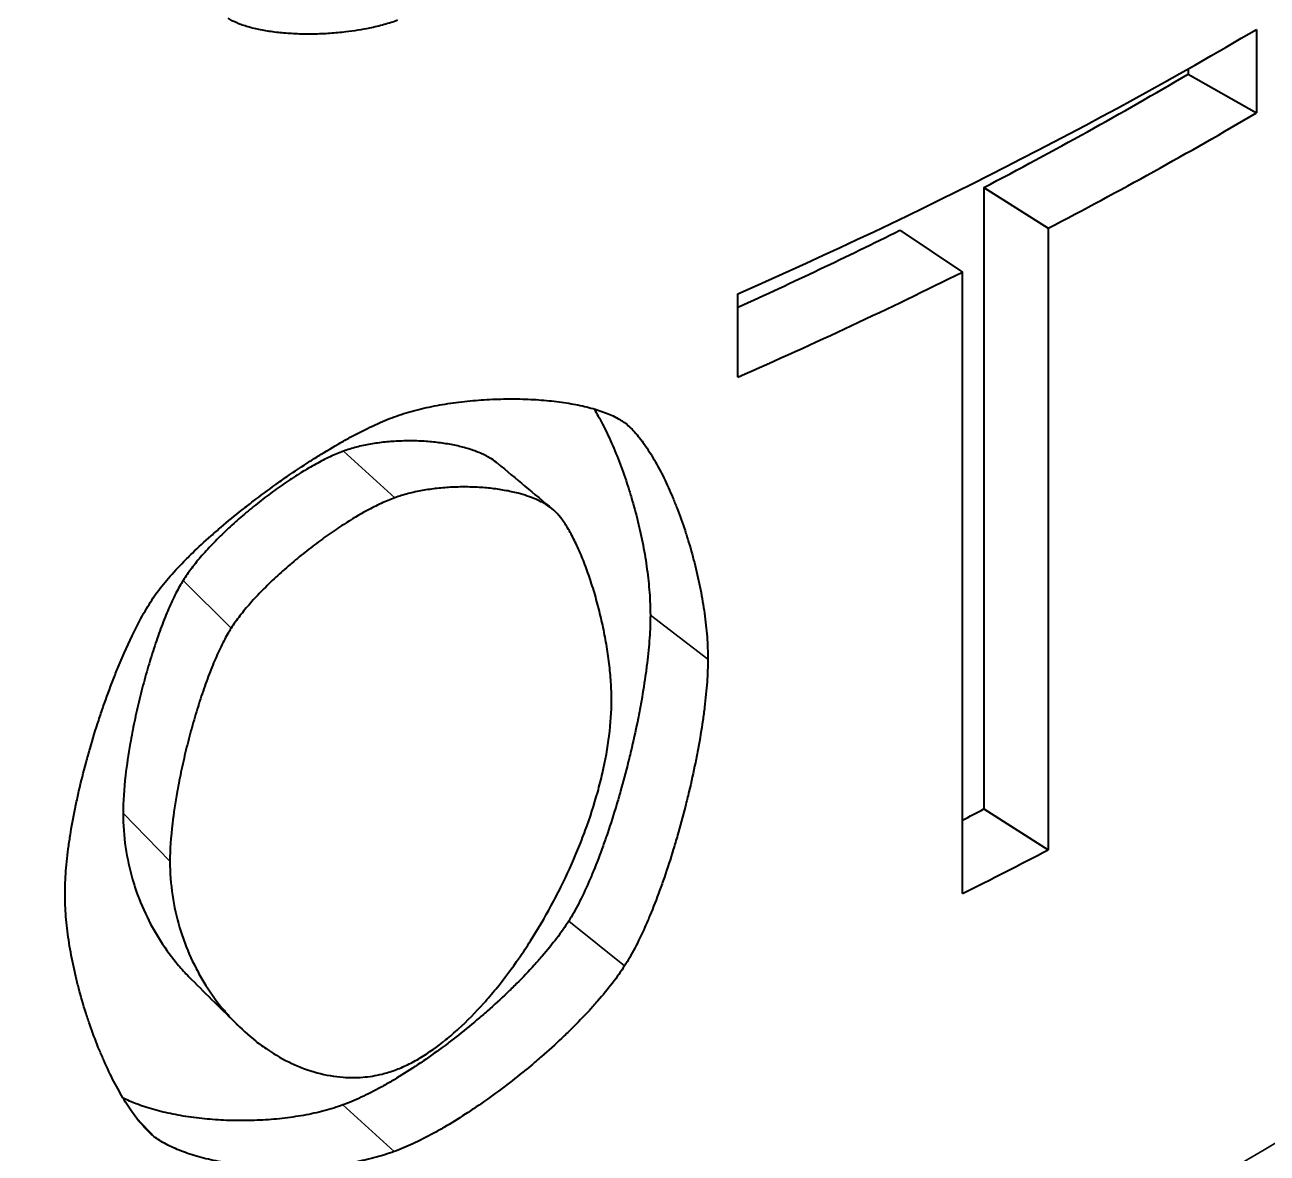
# Model space of a CAD drawing. Header units: millimetres. Extents: x 0 to 51860, y 0 to 5940.
# Drawn here: x 7707.62 to 7716.27, y 3973.86 to 3981.71 of the extents above; entities that cross this region are included whole.
import ezdxf

# ---------------------------------------------------------------- set-up
doc = ezdxf.new("R2010")
doc.units = ezdxf.units.MM
doc.header["$LTSCALE"] = 10
doc.layers.add('가시적인 것(ISO)', color=3, linetype='Continuous', lineweight=40)
doc.layers.add('가시적인 좁은 것(ISO)', color=3, linetype='Continuous', lineweight=35)

msp = doc.modelspace()

# ---------------------------------------------------------------- linework, layer by layer
at = {"layer": '가시적인 것(ISO)'}
for p, q in [((7716.1956, 3981.6805), (7716.1956, 3981.1001)), ((7715.7191, 3981.4056), (7715.7191, 3981.3686)), ((7715.7191, 3981.3686), (7716.1956, 3981.1001)), ((7714.2978, 3980.5809), (7714.2978, 3976.256)), ((7714.2978, 3980.5809), (7714.7455, 3980.2964)), ((7713.7125, 3980.2826), (7714.1483, 3979.9921)), ((7714.7455, 3980.2964), (7714.7455, 3975.9715)), ((7714.1483, 3975.6672), (7714.1483, 3979.9921)), ((7712.5864, 3979.2611), (7712.5864, 3979.8415)), ((7714.2978, 3976.256), (7714.7455, 3975.9715))]:
    msp.add_line(p, q, dxfattribs=at)
for centre, major_axis, start_param, end_param in [((7692.2406, 3995.1771), (33.5133, 0), 5.364791, 5.508714), ((7692.2406, 3994.5967), (-32.8467, 0), 2.307057, 2.367121), ((7692.2406, 3994.5967), (-33.5133, 0), 2.307057, 2.367121), ((7692.2406, 3994.5967), (-32.8467, 0), 2.238798, 2.283263), ((7692.2406, 3994.5967), (-33.5133, 0), 2.223198, 2.283263), ((7692.2406, 3990.2718), (-32.8467, 0), 2.300931, 2.307057), ((7692.2406, 3990.2718), (-33.5133, 0), 2.283263, 2.307057)]:
    msp.add_ellipse(centre, major_axis=major_axis, ratio=0.575862, start_param=start_param, end_param=end_param, dxfattribs=at)
for points, knots in [([(7695.9183, 3967.6024), (7699.1038, 3967.8084), (7702.2389, 3968.2838), (7708.1574, 3969.7394), (7710.9403, 3970.7193), (7715.9321, 3973.1181), (7718.141, 3974.5366), (7721.8009, 3977.7284), (7723.2529, 3979.5036), (7725.2322, 3983.2983), (7725.7539, 3985.3208), (7725.7539, 3987.3484)], [0.897243, 0.897243, 0.897243, 0.897243, 1.189033, 1.189033, 1.480823, 1.480823, 1.772614, 1.772614, 2.064404, 2.064404, 2.356194, 2.356194, 2.356194, 2.356194]), ([(7710.2179, 3981.7439), (7710.188, 3981.7329), (7710.1565, 3981.7229), (7710.1236, 3981.7138), (7710.0908, 3981.7047), (7710.0566, 3981.6965), (7710.0215, 3981.6892), (7709.9688, 3981.6783), (7709.9139, 3981.6696), (7709.8581, 3981.6629), (7709.8395, 3981.6607), (7709.8207, 3981.6587), (7709.8019, 3981.657), (7709.7644, 3981.6535), (7709.7265, 3981.651), (7709.6888, 3981.6494), (7709.6699, 3981.6487), (7709.6511, 3981.6481), (7709.6323, 3981.6478), (7709.5948, 3981.6472), (7709.5575, 3981.6476), (7709.5209, 3981.6489), (7709.5026, 3981.6496), (7709.4845, 3981.6505), (7709.4666, 3981.6517), (7709.4307, 3981.654), (7709.3957, 3981.6572), (7709.3618, 3981.6615), (7709.3449, 3981.6636), (7709.3283, 3981.6659), (7709.3121, 3981.6685), (7709.2795, 3981.6737), (7709.2484, 3981.6799), (7709.219, 3981.687), (7709.2043, 3981.6905), (7709.1901, 3981.6943), (7709.1763, 3981.6983), (7709.1488, 3981.7064), (7709.1232, 3981.7154), (7709.1, 3981.7253), (7709.0767, 3981.7352), (7709.0558, 3981.7461), (7709.0375, 3981.7579)], [0, 0, 0, 0, 0.083333, 0.083333, 0.083333, 0.166667, 0.166667, 0.166667, 0.291667, 0.291667, 0.291667, 0.333333, 0.333333, 0.333333, 0.416667, 0.416667, 0.416667, 0.458333, 0.458333, 0.458333, 0.541667, 0.541667, 0.541667, 0.583333, 0.583333, 0.583333, 0.666667, 0.666667, 0.666667, 0.708333, 0.708333, 0.708333, 0.791667, 0.791667, 0.791667, 0.833333, 0.833333, 0.833333, 0.916667, 0.916667, 0.916667, 1, 1, 1, 1]), ([(7710.1941, 3978.9843), (7710.2372, 3979.0001), (7710.2824, 3979.0142), (7710.3292, 3979.0269), (7710.376, 3979.0395), (7710.4244, 3979.0506), (7710.4739, 3979.0603), (7710.4986, 3979.0651), (7710.5237, 3979.0696), (7710.5489, 3979.0737), (7710.5993, 3979.0819), (7710.6506, 3979.0886), (7710.7022, 3979.094), (7710.728, 3979.0966), (7710.7539, 3979.099), (7710.7798, 3979.1009), (7710.8317, 3979.1049), (7710.8836, 3979.1075), (7710.9351, 3979.1087), (7710.9609, 3979.1093), (7710.9866, 3979.1096), (7711.0121, 3979.1095), (7711.0631, 3979.1094), (7711.1134, 3979.108), (7711.1627, 3979.1052), (7711.1873, 3979.1039), (7711.2117, 3979.1022), (7711.2357, 3979.1002), (7711.2837, 3979.0961), (7711.3304, 3979.0908), (7711.3753, 3979.0841), (7711.3977, 3979.0808), (7711.4197, 3979.0772), (7711.4412, 3979.0733), (7711.4841, 3979.0654), (7711.525, 3979.0562), (7711.5634, 3979.0458), (7711.5826, 3979.0406), (7711.6012, 3979.0351), (7711.6191, 3979.0292), (7711.6548, 3979.0176), (7711.6879, 3979.0047), (7711.7177, 3978.9905), (7711.7476, 3978.9763), (7711.7743, 3978.9609), (7711.7973, 3978.9443)], [0, 0, 0, 0, 0.083333, 0.083333, 0.083333, 0.166667, 0.166667, 0.166667, 0.208333, 0.208333, 0.208333, 0.291667, 0.291667, 0.291667, 0.333333, 0.333333, 0.333333, 0.416667, 0.416667, 0.416667, 0.458333, 0.458333, 0.458333, 0.541667, 0.541667, 0.541667, 0.583333, 0.583333, 0.583333, 0.666667, 0.666667, 0.666667, 0.708333, 0.708333, 0.708333, 0.791667, 0.791667, 0.791667, 0.833333, 0.833333, 0.833333, 0.916667, 0.916667, 0.916667, 1, 1, 1, 1]), ([(7711.5845, 3979.0399), (7711.6047, 3979.0067), (7711.6246, 3978.971), (7711.6442, 3978.9332), (7711.655, 3978.9123), (7711.6657, 3978.8908), (7711.6762, 3978.8687), (7711.6973, 3978.8245), (7711.7177, 3978.778), (7711.7375, 3978.7297), (7711.7473, 3978.7055), (7711.757, 3978.6808), (7711.7665, 3978.6558), (7711.7854, 3978.6057), (7711.8035, 3978.5539), (7711.8205, 3978.5011), (7711.829, 3978.4746), (7711.8373, 3978.4479), (7711.8453, 3978.421), (7711.8612, 3978.3671), (7711.876, 3978.3123), (7711.8896, 3978.2571), (7711.8963, 3978.2295), (7711.9027, 3978.2018), (7711.9088, 3978.174), (7711.9209, 3978.1185), (7711.9317, 3978.0628), (7711.9408, 3978.0073), (7711.9454, 3977.9796), (7711.9496, 3977.952), (7711.9533, 3977.9245), (7711.9608, 3977.8694), (7711.9666, 3977.8149), (7711.9706, 3977.7614), (7711.9745, 3977.7079), (7711.9766, 3977.6554), (7711.9766, 3977.6044)], [0.2161372, 0.2161372, 0.2161372, 0.2161372, 0.2916667, 0.2916667, 0.2916667, 0.3333333, 0.3333333, 0.3333333, 0.4166667, 0.4166667, 0.4166667, 0.4583333, 0.4583333, 0.4583333, 0.5416667, 0.5416667, 0.5416667, 0.5833333, 0.5833333, 0.5833333, 0.6666667, 0.6666667, 0.6666667, 0.7083333, 0.7083333, 0.7083333, 0.7916667, 0.7916667, 0.7916667, 0.8333333, 0.8333333, 0.8333333, 0.9166667, 0.9166667, 0.9166667, 1, 1, 1, 1]), ([(7708.5353, 3977.7523), (7708.5608, 3977.7877), (7708.59, 3977.8243), (7708.6226, 3977.8619), (7708.6551, 3977.8996), (7708.6909, 3977.9382), (7708.7295, 3977.9774), (7708.7488, 3977.997), (7708.7687, 3978.0168), (7708.7893, 3978.0367), (7708.8304, 3978.0764), (7708.8741, 3978.1167), (7708.9197, 3978.157), (7708.9425, 3978.1772), (7708.9658, 3978.1973), (7708.9895, 3978.2175), (7709.0369, 3978.2579), (7709.086, 3978.2981), (7709.1363, 3978.338), (7709.1614, 3978.3579), (7709.1869, 3978.3777), (7709.2126, 3978.3974), (7709.2639, 3978.4367), (7709.3162, 3978.4754), (7709.3689, 3978.5131), (7709.3952, 3978.532), (7709.4217, 3978.5506), (7709.4482, 3978.5689), (7709.5012, 3978.6056), (7709.5543, 3978.6411), (7709.6072, 3978.6751), (7709.6336, 3978.692), (7709.6599, 3978.7086), (7709.6861, 3978.7248), (7709.7385, 3978.7571), (7709.7903, 3978.7877), (7709.841, 3978.8162), (7709.8664, 3978.8305), (7709.8915, 3978.8442), (7709.9163, 3978.8574), (7709.9658, 3978.8836), (7710.0141, 3978.9076), (7710.0605, 3978.9289), (7710.107, 3978.9502), (7710.1517, 3978.9688), (7710.1941, 3978.9843)], [0, 0, 0, 0, 0.083333, 0.083333, 0.083333, 0.166667, 0.166667, 0.166667, 0.208333, 0.208333, 0.208333, 0.291667, 0.291667, 0.291667, 0.333333, 0.333333, 0.333333, 0.416667, 0.416667, 0.416667, 0.458333, 0.458333, 0.458333, 0.541667, 0.541667, 0.541667, 0.583333, 0.583333, 0.583333, 0.666667, 0.666667, 0.666667, 0.708333, 0.708333, 0.708333, 0.791667, 0.791667, 0.791667, 0.833333, 0.833333, 0.833333, 0.916667, 0.916667, 0.916667, 1, 1, 1, 1]), ([(7711.7973, 3978.9443), (7711.8203, 3978.9266), (7711.8436, 3978.9048), (7711.8668, 3978.8791), (7711.89, 3978.8534), (7711.9133, 3978.824), (7711.9363, 3978.7913), (7711.9478, 3978.7749), (7711.9593, 3978.7577), (7711.9707, 3978.7398), (7711.9935, 3978.7039), (7712.016, 3978.6649), (7712.038, 3978.6234), (7712.049, 3978.6026), (7712.0599, 3978.5812), (7712.0707, 3978.5592), (7712.0921, 3978.5152), (7712.1131, 3978.4689), (7712.1332, 3978.4207), (7712.1433, 3978.3966), (7712.1531, 3978.372), (7712.1628, 3978.3471), (7712.1821, 3978.2971), (7712.2005, 3978.2456), (7712.2179, 3978.1928), (7712.2266, 3978.1665), (7712.235, 3978.1398), (7712.2432, 3978.113), (7712.2595, 3978.0592), (7712.2746, 3978.0045), (7712.2884, 3977.9494), (7712.2952, 3977.9219), (7712.3018, 3977.8942), (7712.308, 3977.8665), (7712.3204, 3977.8111), (7712.3313, 3977.7555), (7712.3407, 3977.7001), (7712.3453, 3977.6725), (7712.3496, 3977.6448), (7712.3534, 3977.6174), (7712.3611, 3977.5624), (7712.367, 3977.508), (7712.371, 3977.4545), (7712.375, 3977.401), (7712.3771, 3977.3486), (7712.3771, 3977.2975)], [0, 0, 0, 0, 0.083333, 0.083333, 0.083333, 0.166667, 0.166667, 0.166667, 0.208333, 0.208333, 0.208333, 0.291667, 0.291667, 0.291667, 0.333333, 0.333333, 0.333333, 0.416667, 0.416667, 0.416667, 0.458333, 0.458333, 0.458333, 0.541667, 0.541667, 0.541667, 0.583333, 0.583333, 0.583333, 0.666667, 0.666667, 0.666667, 0.708333, 0.708333, 0.708333, 0.791667, 0.791667, 0.791667, 0.833333, 0.833333, 0.833333, 0.916667, 0.916667, 0.916667, 1, 1, 1, 1]), ([(7710.9128, 3978.6616), (7710.8999, 3978.6723), (7710.8667, 3978.6961), (7710.8158, 3978.7229), (7710.7523, 3978.7491), (7710.6965, 3978.767), (7710.6218, 3978.7857), (7710.5584, 3978.7977), (7710.476, 3978.8088), (7710.4079, 3978.8145), (7710.3213, 3978.8178), (7710.2513, 3978.8172), (7710.1642, 3978.8124), (7710.0953, 3978.8053), (7710.0114, 3978.7921), (7709.9303, 3978.7747), (7709.8698, 3978.756), (7709.841, 3978.7455)], [0.0210017, 0.0210017, 0.0210017, 0.0210017, 0.0833333, 0.1666667, 0.2083333, 0.2916667, 0.3333333, 0.4166667, 0.4583333, 0.5416667, 0.5833333, 0.6666667, 0.7083333, 0.7916667, 0.8333333, 0.9166667, 1, 1, 1, 1]), ([(7709.841, 3978.7455), (7709.8111, 3978.7346), (7709.7489, 3978.7085), (7709.6661, 3978.6664), (7709.5806, 3978.6181), (7709.5106, 3978.5749), (7709.4221, 3978.5161), (7709.351, 3978.4656), (7709.2628, 3978.3989), (7709.1933, 3978.3432), (7709.1089, 3978.2714), (7709.0438, 3978.2127), (7708.9666, 3978.1384), (7708.9086, 3978.0786), (7708.8421, 3978.0044), (7708.7822, 3977.931), (7708.7424, 3977.8742), (7708.7249, 3977.8465)], [0, 0, 0, 0, 0.083333, 0.166667, 0.208333, 0.291667, 0.333333, 0.416667, 0.458333, 0.541667, 0.583333, 0.666667, 0.708333, 0.791667, 0.833333, 0.916667, 1, 1, 1, 1]), ([(7711.3046, 3978.3348), (7711.2882, 3978.3495), (7711.2694, 3978.3632), (7711.2484, 3978.3759), (7711.2275, 3978.3887), (7711.2043, 3978.4004), (7711.1793, 3978.4112), (7711.1419, 3978.4273), (7711.1002, 3978.4412), (7711.0555, 3978.4528), (7711.0406, 3978.4567), (7711.0253, 3978.4603), (7711.0098, 3978.4637), (7710.9787, 3978.4704), (7710.9464, 3978.4761), (7710.9132, 3978.4808), (7710.8966, 3978.4832), (7710.8797, 3978.4853), (7710.8627, 3978.4871), (7710.8287, 3978.4908), (7710.794, 3978.4934), (7710.7588, 3978.4949), (7710.7413, 3978.4957), (7710.7236, 3978.4962), (7710.7059, 3978.4965), (7710.6704, 3978.497), (7710.6347, 3978.4964), (7710.5991, 3978.4948), (7710.5813, 3978.494), (7710.5636, 3978.4929), (7710.5459, 3978.4915), (7710.5104, 3978.4888), (7710.4753, 3978.485), (7710.4407, 3978.48), (7710.4235, 3978.4775), (7710.4063, 3978.4748), (7710.3894, 3978.4717), (7710.3556, 3978.4656), (7710.3225, 3978.4584), (7710.2905, 3978.45), (7710.2585, 3978.4416), (7710.2276, 3978.4321), (7710.1982, 3978.4213)], [0, 0, 0, 0, 0.083333, 0.083333, 0.083333, 0.166667, 0.166667, 0.166667, 0.291667, 0.291667, 0.291667, 0.333333, 0.333333, 0.333333, 0.416667, 0.416667, 0.416667, 0.458333, 0.458333, 0.458333, 0.541667, 0.541667, 0.541667, 0.583333, 0.583333, 0.583333, 0.666667, 0.666667, 0.666667, 0.708333, 0.708333, 0.708333, 0.791667, 0.791667, 0.791667, 0.833333, 0.833333, 0.833333, 0.916667, 0.916667, 0.916667, 1, 1, 1, 1]), ([(7710.1982, 3978.4213), (7710.1677, 3978.4102), (7710.136, 3978.3969), (7710.1032, 3978.3818), (7710.0704, 3978.3666), (7710.0366, 3978.3495), (7710.0021, 3978.3308), (7709.9503, 3978.3027), (7709.897, 3978.2708), (7709.843, 3978.2361), (7709.825, 3978.2246), (7709.8069, 3978.2127), (7709.7889, 3978.2005), (7709.7527, 3978.1761), (7709.7164, 3978.1506), (7709.6803, 3978.1242), (7709.6623, 3978.111), (7709.6443, 3978.0975), (7709.6264, 3978.0839), (7709.5906, 3978.0566), (7709.5551, 3978.0285), (7709.5204, 3977.9998), (7709.503, 3977.9855), (7709.4857, 3977.971), (7709.4687, 3977.9564), (7709.4347, 3977.9272), (7709.4015, 3977.8976), (7709.3694, 3977.8678), (7709.3533, 3977.8529), (7709.3376, 3977.8379), (7709.3222, 3977.8229), (7709.2913, 3977.7929), (7709.2617, 3977.7628), (7709.2338, 3977.7329), (7709.2198, 3977.7179), (7709.2062, 3977.703), (7709.1931, 3977.6881), (7709.1669, 3977.6583), (7709.1424, 3977.6288), (7709.12, 3977.5998), (7709.0976, 3977.5708), (7709.0773, 3977.5423), (7709.0595, 3977.5144)], [0, 0, 0, 0, 0.083333, 0.083333, 0.083333, 0.166667, 0.166667, 0.166667, 0.291667, 0.291667, 0.291667, 0.333333, 0.333333, 0.333333, 0.416667, 0.416667, 0.416667, 0.458333, 0.458333, 0.458333, 0.541667, 0.541667, 0.541667, 0.583333, 0.583333, 0.583333, 0.666667, 0.666667, 0.666667, 0.708333, 0.708333, 0.708333, 0.791667, 0.791667, 0.791667, 0.833333, 0.833333, 0.833333, 0.916667, 0.916667, 0.916667, 1, 1, 1, 1]), ([(7711.7064, 3977.0146), (7711.7064, 3977.0551), (7711.7049, 3977.0967), (7711.7022, 3977.1392), (7711.6994, 3977.1818), (7711.6953, 3977.2251), (7711.69, 3977.269), (7711.6873, 3977.2909), (7711.6844, 3977.313), (7711.6811, 3977.3351), (7711.6747, 3977.3793), (7711.6671, 3977.4238), (7711.6585, 3977.4682), (7711.6542, 3977.4904), (7711.6497, 3977.5125), (7711.6449, 3977.5346), (7711.6354, 3977.5788), (7711.6249, 3977.6226), (7711.6136, 3977.6658), (7711.608, 3977.6874), (7711.6022, 3977.7088), (7711.5961, 3977.7299), (7711.5841, 3977.7723), (7711.5713, 3977.8138), (7711.5579, 3977.8539), (7711.5513, 3977.874), (7711.5444, 3977.8938), (7711.5374, 3977.9132), (7711.5235, 3977.9519), (7711.509, 3977.9892), (7711.4941, 3978.0247), (7711.4867, 3978.0424), (7711.4791, 3978.0596), (7711.4715, 3978.0764), (7711.4563, 3978.1098), (7711.4407, 3978.1412), (7711.4249, 3978.1701), (7711.417, 3978.1846), (7711.409, 3978.1984), (7711.401, 3978.2116), (7711.385, 3978.238), (7711.3689, 3978.2617), (7711.3528, 3978.2824), (7711.3367, 3978.303), (7711.3206, 3978.3206), (7711.3046, 3978.3348)], [0, 0, 0, 0, 0.083333, 0.083333, 0.083333, 0.166667, 0.166667, 0.166667, 0.208333, 0.208333, 0.208333, 0.291667, 0.291667, 0.291667, 0.333333, 0.333333, 0.333333, 0.416667, 0.416667, 0.416667, 0.458333, 0.458333, 0.458333, 0.541667, 0.541667, 0.541667, 0.583333, 0.583333, 0.583333, 0.666667, 0.666667, 0.666667, 0.708333, 0.708333, 0.708333, 0.791667, 0.791667, 0.791667, 0.833333, 0.833333, 0.833333, 0.916667, 0.916667, 0.916667, 1, 1, 1, 1]), ([(7708.7249, 3977.8465), (7708.708, 3977.82), (7708.6742, 3977.7599), (7708.6321, 3977.6698), (7708.5906, 3977.5701), (7708.5581, 3977.4835), (7708.5188, 3977.3685), (7708.4887, 3977.2719), (7708.4532, 3977.1472), (7708.4267, 3977.0451), (7708.3965, 3976.9163), (7708.3748, 3976.8131), (7708.3466, 3976.6603), (7708.3173, 3976.462), (7708.3068, 3976.3059), (7708.3068, 3976.2264)], [0, 0, 0, 0, 0.083333, 0.166667, 0.208333, 0.291667, 0.333333, 0.416667, 0.458333, 0.541667, 0.583333, 0.666667, 0.708333, 0.833333, 1, 1, 1, 1]), ([(7707.9027, 3975.6626), (7707.9027, 3975.7139), (7707.9073, 3975.8225), (7707.9235, 3975.9699), (7707.9468, 3976.1238), (7707.9707, 3976.2513), (7708.0066, 3976.4139), (7708.0396, 3976.5457), (7708.0856, 3976.7102), (7708.1259, 3976.8409), (7708.1797, 3977.0007), (7708.2253, 3977.1249), (7708.2965, 3977.3031), (7708.3956, 3977.5237), (7708.485, 3977.6799), (7708.5353, 3977.7523)], [0, 0, 0, 0, 0.083333, 0.166667, 0.208333, 0.291667, 0.333333, 0.416667, 0.458333, 0.541667, 0.583333, 0.666667, 0.708333, 0.833333, 1, 1, 1, 1]), ([(7711.9766, 3977.6044), (7711.9766, 3977.5547), (7711.9746, 3977.5016), (7711.9707, 3977.4457), (7711.9669, 3977.3898), (7711.9612, 3977.3311), (7711.9538, 3977.2703), (7711.9502, 3977.2399), (7711.9461, 3977.209), (7711.9416, 3977.1776), (7711.9327, 3977.1149), (7711.9221, 3977.0504), (7711.9102, 3976.9847), (7711.9042, 3976.9519), (7711.8979, 3976.9188), (7711.8913, 3976.8855), (7711.878, 3976.8189), (7711.8633, 3976.7515), (7711.8476, 3976.684), (7711.8397, 3976.6503), (7711.8316, 3976.6165), (7711.8231, 3976.5828), (7711.8063, 3976.5153), (7711.7884, 3976.4481), (7711.7696, 3976.3817), (7711.7602, 3976.3485), (7711.7505, 3976.3155), (7711.7407, 3976.2829), (7711.7211, 3976.2175), (7711.7007, 3976.1534), (7711.6796, 3976.0911), (7711.6691, 3976.06), (7711.6584, 3976.0293), (7711.6476, 3975.9992), (7711.6259, 3975.9389), (7711.6038, 3975.8809), (7711.5812, 3975.8257), (7711.57, 3975.7981), (7711.5586, 3975.7712), (7711.5472, 3975.7452), (7711.5243, 3975.693), (7711.5012, 3975.644), (7711.478, 3975.5989), (7711.4548, 3975.5538), (7711.4315, 3975.5125), (7711.4083, 3975.4757)], [0, 0, 0, 0, 0.083333, 0.083333, 0.083333, 0.166667, 0.166667, 0.166667, 0.208333, 0.208333, 0.208333, 0.291667, 0.291667, 0.291667, 0.333333, 0.333333, 0.333333, 0.416667, 0.416667, 0.416667, 0.458333, 0.458333, 0.458333, 0.541667, 0.541667, 0.541667, 0.583333, 0.583333, 0.583333, 0.666667, 0.666667, 0.666667, 0.708333, 0.708333, 0.708333, 0.791667, 0.791667, 0.791667, 0.833333, 0.833333, 0.833333, 0.916667, 0.916667, 0.916667, 1, 1, 1, 1]), ([(7709.0595, 3977.5144), (7709.0423, 3977.4878), (7709.025, 3977.4577), (7709.0078, 3977.4245), (7708.9905, 3977.3914), (7708.9733, 3977.3552), (7708.9563, 3977.3164), (7708.9478, 3977.2971), (7708.9393, 3977.2771), (7708.9309, 3977.2565), (7708.9141, 3977.2154), (7708.8975, 3977.172), (7708.8813, 3977.1268), (7708.8732, 3977.1042), (7708.8652, 3977.0811), (7708.8573, 3977.0577), (7708.8415, 3977.0109), (7708.8262, 3976.9625), (7708.8114, 3976.913), (7708.804, 3976.8883), (7708.7968, 3976.8633), (7708.7897, 3976.8381), (7708.7755, 3976.7878), (7708.762, 3976.7366), (7708.7493, 3976.6852), (7708.7429, 3976.6595), (7708.7367, 3976.6337), (7708.7308, 3976.6079), (7708.7189, 3976.5562), (7708.7078, 3976.5046), (7708.6977, 3976.4533), (7708.6927, 3976.4277), (7708.6879, 3976.4022), (7708.6834, 3976.3769), (7708.6698, 3976.3009), (7708.6586, 3976.2264), (7708.6502, 3976.1552), (7708.639, 3976.0603), (7708.6329, 3975.9711), (7708.6329, 3975.8916)], [0, 0, 0, 0, 0.083333, 0.083333, 0.083333, 0.166667, 0.166667, 0.166667, 0.208333, 0.208333, 0.208333, 0.291667, 0.291667, 0.291667, 0.333333, 0.333333, 0.333333, 0.416667, 0.416667, 0.416667, 0.458333, 0.458333, 0.458333, 0.541667, 0.541667, 0.541667, 0.583333, 0.583333, 0.583333, 0.666667, 0.666667, 0.666667, 0.708333, 0.708333, 0.708333, 0.833333, 0.833333, 0.833333, 1, 1, 1, 1]), ([(7712.3771, 3977.2975), (7712.3771, 3977.2479), (7712.3751, 3977.1947), (7712.3712, 3977.1388), (7712.3672, 3977.0828), (7712.3614, 3977.0241), (7712.354, 3976.9633), (7712.3502, 3976.9328), (7712.346, 3976.9019), (7712.3415, 3976.8705), (7712.3323, 3976.8076), (7712.3216, 3976.743), (7712.3094, 3976.6773), (7712.3033, 3976.6444), (7712.2969, 3976.6112), (7712.2901, 3976.5779), (7712.2765, 3976.5112), (7712.2616, 3976.4437), (7712.2455, 3976.376), (7712.2375, 3976.3422), (7712.2292, 3976.3084), (7712.2206, 3976.2746), (7712.2034, 3976.207), (7712.1851, 3976.1395), (7712.1659, 3976.073), (7712.1563, 3976.0397), (7712.1465, 3976.0067), (7712.1365, 3975.9739), (7712.1165, 3975.9084), (7712.0956, 3975.8441), (7712.0741, 3975.7816), (7712.0634, 3975.7504), (7712.0525, 3975.7197), (7712.0415, 3975.6894), (7712.0194, 3975.629), (7711.9968, 3975.5708), (7711.9738, 3975.5154), (7711.9623, 3975.4877), (7711.9507, 3975.4607), (7711.939, 3975.4346), (7711.9157, 3975.3822), (7711.8921, 3975.333), (7711.8685, 3975.2877), (7711.8448, 3975.2424), (7711.821, 3975.2009), (7711.7973, 3975.164)], [0, 0, 0, 0, 0.083333, 0.083333, 0.083333, 0.166667, 0.166667, 0.166667, 0.208333, 0.208333, 0.208333, 0.291667, 0.291667, 0.291667, 0.333333, 0.333333, 0.333333, 0.416667, 0.416667, 0.416667, 0.458333, 0.458333, 0.458333, 0.541667, 0.541667, 0.541667, 0.583333, 0.583333, 0.583333, 0.666667, 0.666667, 0.666667, 0.708333, 0.708333, 0.708333, 0.791667, 0.791667, 0.791667, 0.833333, 0.833333, 0.833333, 0.916667, 0.916667, 0.916667, 1, 1, 1, 1]), ([(7710.1982, 3974.4383), (7710.2274, 3974.449), (7710.2569, 3974.4615), (7710.2865, 3974.4759), (7710.316, 3974.4903), (7710.3458, 3974.5064), (7710.3755, 3974.5243), (7710.435, 3974.5599), (7710.4948, 3974.6024), (7710.5542, 3974.6507), (7710.5839, 3974.6748), (7710.6136, 3974.7004), (7710.6431, 3974.7274), (7710.702, 3974.7814), (7710.7604, 3974.8409), (7710.8176, 3974.905), (7710.8462, 3974.9371), (7710.8746, 3974.9703), (7710.9025, 3975.0046), (7710.9585, 3975.0731), (7711.013, 3975.1458), (7711.0656, 3975.2219), (7711.0919, 3975.2599), (7711.1177, 3975.2988), (7711.1429, 3975.3384), (7711.1935, 3975.4176), (7711.2418, 3975.4998), (7711.2873, 3975.5839), (7711.3101, 3975.626), (7711.3322, 3975.6686), (7711.3536, 3975.7116), (7711.3963, 3975.7977), (7711.4361, 3975.8853), (7711.4723, 3975.9737), (7711.4904, 3976.0179), (7711.5077, 3976.0623), (7711.524, 3976.1067), (7711.5566, 3976.1956), (7711.5855, 3976.2849), (7711.6101, 3976.3735), (7711.6224, 3976.4179), (7711.6336, 3976.4621), (7711.6437, 3976.506), (7711.6639, 3976.5939), (7711.6796, 3976.6808), (7711.6902, 3976.7659), (7711.7008, 3976.8509), (7711.7064, 3976.9341), (7711.7064, 3977.0146)], [0, 0, 0, 0, 0.041667, 0.041667, 0.041667, 0.083333, 0.083333, 0.083333, 0.166667, 0.166667, 0.166667, 0.208333, 0.208333, 0.208333, 0.291667, 0.291667, 0.291667, 0.333333, 0.333333, 0.333333, 0.416667, 0.416667, 0.416667, 0.458333, 0.458333, 0.458333, 0.541667, 0.541667, 0.541667, 0.583333, 0.583333, 0.583333, 0.666667, 0.666667, 0.666667, 0.708333, 0.708333, 0.708333, 0.791667, 0.791667, 0.791667, 0.833333, 0.833333, 0.833333, 0.916667, 0.916667, 0.916667, 1, 1, 1, 1]), ([(7708.3068, 3976.2264), (7708.3068, 3976.1459), (7708.3186, 3975.9879), (7708.3599, 3975.8001), (7708.4189, 3975.6212), (7708.4794, 3975.486), (7708.5695, 3975.3286), (7708.6522, 3975.2126), (7708.7338, 3975.1194), (7708.7713, 3975.0809), (7708.7851, 3975.0673)], [0, 0, 0, 0, 0.0833333, 0.1666667, 0.2083333, 0.2916667, 0.3333333, 0.4166667, 0.4583333, 0.4819216, 0.4819216, 0.4819216, 0.4819216]), ([(7708.6329, 3975.8916), (7708.6329, 3975.8111), (7708.6389, 3975.7321), (7708.6503, 3975.6551), (7708.6618, 3975.5781), (7708.6786, 3975.5031), (7708.7003, 3975.4305), (7708.7111, 3975.3942), (7708.7232, 3975.3585), (7708.7364, 3975.3235), (7708.7627, 3975.2534), (7708.7936, 3975.186), (7708.8284, 3975.1217), (7708.8458, 3975.0896), (7708.8642, 3975.0582), (7708.8834, 3975.0277), (7708.922, 3974.9666), (7708.9642, 3974.9089), (7709.0094, 3974.855), (7709.032, 3974.8281), (7709.0554, 3974.8021), (7709.0794, 3974.7771), (7709.1275, 3974.7271), (7709.1782, 3974.6812), (7709.2311, 3974.6398), (7709.2576, 3974.6191), (7709.2846, 3974.5995), (7709.312, 3974.5811), (7709.3669, 3974.5442), (7709.4236, 3974.5122), (7709.4815, 3974.4852), (7709.5104, 3974.4718), (7709.5397, 3974.4596), (7709.5692, 3974.4488), (7709.6282, 3974.4271), (7709.6881, 3974.4109), (7709.7484, 3974.4005), (7709.7785, 3974.3953), (7709.8087, 3974.3915), (7709.839, 3974.3893), (7709.8843, 3974.3859), (7709.9297, 3974.3859), (7709.975, 3974.3896), (7710.0202, 3974.3932), (7710.0652, 3974.4004), (7710.1097, 3974.4113), (7710.1394, 3974.4186), (7710.1689, 3974.4276), (7710.1982, 3974.4383)], [0, 0, 0, 0, 0.083333, 0.083333, 0.083333, 0.166667, 0.166667, 0.166667, 0.208333, 0.208333, 0.208333, 0.291667, 0.291667, 0.291667, 0.333333, 0.333333, 0.333333, 0.416667, 0.416667, 0.416667, 0.458333, 0.458333, 0.458333, 0.541667, 0.541667, 0.541667, 0.583333, 0.583333, 0.583333, 0.666667, 0.666667, 0.666667, 0.708333, 0.708333, 0.708333, 0.791667, 0.791667, 0.791667, 0.833333, 0.833333, 0.833333, 0.895833, 0.895833, 0.895833, 0.958333, 0.958333, 0.958333, 1, 1, 1, 1]), ([(7708.531, 3973.9706), (7708.5059, 3973.9897), (7708.4806, 3974.0132), (7708.4553, 3974.0405), (7708.43, 3974.0679), (7708.4048, 3974.099), (7708.3798, 3974.1336), (7708.3673, 3974.1508), (7708.3548, 3974.1689), (7708.3425, 3974.1878), (7708.3177, 3974.2255), (7708.2934, 3974.2664), (7708.2695, 3974.3098), (7708.2576, 3974.3315), (7708.2458, 3974.3539), (7708.2342, 3974.3768), (7708.2109, 3974.4227), (7708.1883, 3974.4709), (7708.1665, 3974.5209), (7708.1556, 3974.5459), (7708.1449, 3974.5714), (7708.1345, 3974.5972), (7708.1136, 3974.6489), (7708.0936, 3974.7022), (7708.0748, 3974.7565), (7708.0654, 3974.7837), (7708.0563, 3974.8111), (7708.0475, 3974.8387), (7708.0299, 3974.8939), (7708.0136, 3974.95), (7707.9987, 3975.0063), (7707.9912, 3975.0344), (7707.9841, 3975.0626), (7707.9774, 3975.0909), (7707.964, 3975.1473), (7707.9522, 3975.2038), (7707.9421, 3975.2598), (7707.9371, 3975.2878), (7707.9325, 3975.3157), (7707.9283, 3975.3434), (7707.9201, 3975.3987), (7707.9137, 3975.4534), (7707.9093, 3975.5067), (7707.905, 3975.5601), (7707.9027, 3975.6122), (7707.9027, 3975.6626)], [0, 0, 0, 0, 0.083333, 0.083333, 0.083333, 0.166667, 0.166667, 0.166667, 0.208333, 0.208333, 0.208333, 0.291667, 0.291667, 0.291667, 0.333333, 0.333333, 0.333333, 0.416667, 0.416667, 0.416667, 0.458333, 0.458333, 0.458333, 0.541667, 0.541667, 0.541667, 0.583333, 0.583333, 0.583333, 0.666667, 0.666667, 0.666667, 0.708333, 0.708333, 0.708333, 0.791667, 0.791667, 0.791667, 0.833333, 0.833333, 0.833333, 0.916667, 0.916667, 0.916667, 1, 1, 1, 1]), ([(7711.4083, 3975.4757), (7711.3838, 3975.4371), (7711.3559, 3975.3972), (7711.2942, 3975.3157), (7711.2604, 3975.274), (7711.206, 3975.2108), (7711.1872, 3975.1896), (7711.1292, 3975.1259), (7711.0882, 3975.083), (7711.024, 3975.019), (7711.0021, 3974.9976), (7710.9353, 3974.9338), (7710.8892, 3974.8915), (7710.8182, 3974.8291), (7710.7942, 3974.8084), (7710.7217, 3974.7471), (7710.6724, 3974.7071), (7710.5977, 3974.6488), (7710.5727, 3974.6297), (7710.4975, 3974.5734), (7710.4471, 3974.5373), (7710.3719, 3974.4857), (7710.3468, 3974.4689), (7710.2721, 3974.4201), (7710.2228, 3974.3894), (7710.1502, 3974.3469), (7710.1262, 3974.3333), (7710.0553, 3974.2943), (7710.0092, 3974.2708), (7709.9203, 3974.2293), (7709.8775, 3974.2113), (7709.8369, 3974.1965)], [0, 0, 0, 0, 0.083333, 0.083333, 0.166667, 0.166667, 0.208333, 0.208333, 0.291667, 0.291667, 0.333333, 0.333333, 0.416667, 0.416667, 0.458333, 0.458333, 0.541667, 0.541667, 0.583333, 0.583333, 0.666667, 0.666667, 0.708333, 0.708333, 0.791667, 0.791667, 0.833333, 0.833333, 0.916667, 0.916667, 1, 1, 1, 1]), ([(7711.7973, 3975.164), (7711.7723, 3975.1251), (7711.7438, 3975.085), (7711.7124, 3975.044), (7711.6809, 3975.0029), (7711.6465, 3974.961), (7711.6094, 3974.9186), (7711.5909, 3974.8974), (7711.5718, 3974.876), (7711.552, 3974.8546), (7711.5126, 3974.8118), (7711.4708, 3974.7686), (7711.4271, 3974.7256), (7711.4052, 3974.704), (7711.3829, 3974.6825), (7711.3602, 3974.661), (7711.3148, 3974.6181), (7711.2677, 3974.5755), (7711.2194, 3974.5335), (7711.1953, 3974.5125), (7711.1708, 3974.4916), (7711.1461, 3974.471), (7711.0968, 3974.4297), (7711.0465, 3974.3893), (7710.9957, 3974.3501), (7710.9703, 3974.3305), (7710.9448, 3974.3112), (7710.9192, 3974.2922), (7710.868, 3974.2543), (7710.8166, 3974.2177), (7710.7654, 3974.1829), (7710.7399, 3974.1656), (7710.7143, 3974.1486), (7710.6889, 3974.1321), (7710.6381, 3974.0992), (7710.5878, 3974.0682), (7710.5384, 3974.0394), (7710.5137, 3974.0251), (7710.4893, 3974.0113), (7710.4651, 3973.9981), (7710.4168, 3973.9718), (7710.3698, 3973.9479), (7710.3244, 3973.9268), (7710.2791, 3973.9057), (7710.2355, 3973.8874), (7710.1941, 3973.8723)], [0, 0, 0, 0, 0.083333, 0.083333, 0.083333, 0.166667, 0.166667, 0.166667, 0.208333, 0.208333, 0.208333, 0.291667, 0.291667, 0.291667, 0.333333, 0.333333, 0.333333, 0.416667, 0.416667, 0.416667, 0.458333, 0.458333, 0.458333, 0.541667, 0.541667, 0.541667, 0.583333, 0.583333, 0.583333, 0.666667, 0.666667, 0.666667, 0.708333, 0.708333, 0.708333, 0.791667, 0.791667, 0.791667, 0.833333, 0.833333, 0.833333, 0.916667, 0.916667, 0.916667, 1, 1, 1, 1]), ([(7709.8369, 3974.1965), (7709.795, 3974.1812), (7709.751, 3974.1675), (7709.6594, 3974.1434), (7709.6119, 3974.1329), (7709.5389, 3974.1197), (7709.5142, 3974.1157), (7709.4394, 3974.1048), (7709.3886, 3974.0992), (7709.3115, 3974.0931), (7709.2856, 3974.0915), (7709.2079, 3974.0877), (7709.1558, 3974.0868), (7709.0779, 3974.0876), (7709.0519, 3974.0883), (7708.9745, 3974.0914), (7708.9232, 3974.0949), (7708.8477, 3974.1025), (7708.8228, 3974.1054), (7708.7488, 3974.1151), (7708.7007, 3974.123), (7708.6309, 3974.1369), (7708.608, 3974.1419), (7708.5409, 3974.1578), (7708.4981, 3974.1698), (7708.4374, 3974.1898), (7708.4178, 3974.1967), (7708.3661, 3974.2166), (7708.3354, 3974.2301), (7708.307, 3974.2444)], [0, 0, 0, 0, 0.0833333, 0.0833333, 0.1666667, 0.1666667, 0.2083333, 0.2083333, 0.2916667, 0.2916667, 0.3333333, 0.3333333, 0.4166667, 0.4166667, 0.4583333, 0.4583333, 0.5416667, 0.5416667, 0.5833333, 0.5833333, 0.6666667, 0.6666667, 0.7083333, 0.7083333, 0.7916667, 0.7916667, 0.8333333, 0.8333333, 0.9050868, 0.9050868, 0.9050868, 0.9050868]), ([(7710.1941, 3973.8723), (7710.1513, 3973.8567), (7710.1064, 3973.8427), (7710.0596, 3973.8303), (7710.0129, 3973.8179), (7709.9645, 3973.8071), (7709.9148, 3973.7979), (7709.8899, 3973.7933), (7709.8648, 3973.7892), (7709.8393, 3973.7854), (7709.7885, 3973.7778), (7709.7366, 3973.7718), (7709.6842, 3973.7673), (7709.6579, 3973.7651), (7709.6316, 3973.7633), (7709.6052, 3973.7619), (7709.5523, 3973.759), (7709.4991, 3973.7577), (7709.4461, 3973.7579), (7709.4196, 3973.758), (7709.3931, 3973.7584), (7709.3668, 3973.7593), (7709.3141, 3973.761), (7709.2618, 3973.7642), (7709.2105, 3973.7689), (7709.1848, 3973.7713), (7709.1593, 3973.774), (7709.1342, 3973.777), (7709.0839, 3973.7832), (7709.0347, 3973.7907), (7708.9873, 3973.7997), (7708.9636, 3973.8042), (7708.9402, 3973.809), (7708.9174, 3973.8142), (7708.8718, 3973.8245), (7708.828, 3973.8363), (7708.7868, 3973.8493), (7708.7661, 3973.8558), (7708.7461, 3973.8626), (7708.7267, 3973.8698), (7708.688, 3973.8841), (7708.652, 3973.8997), (7708.6192, 3973.9165), (7708.5864, 3973.9334), (7708.5569, 3973.9514), (7708.531, 3973.9706)], [0, 0, 0, 0, 0.083333, 0.083333, 0.083333, 0.166667, 0.166667, 0.166667, 0.208333, 0.208333, 0.208333, 0.291667, 0.291667, 0.291667, 0.333333, 0.333333, 0.333333, 0.416667, 0.416667, 0.416667, 0.458333, 0.458333, 0.458333, 0.541667, 0.541667, 0.541667, 0.583333, 0.583333, 0.583333, 0.666667, 0.666667, 0.666667, 0.708333, 0.708333, 0.708333, 0.791667, 0.791667, 0.791667, 0.833333, 0.833333, 0.833333, 0.916667, 0.916667, 0.916667, 1, 1, 1, 1])]:
    msp.add_open_spline(points, degree=3, knots=knots, dxfattribs=at)
for points in [[(7710.9128, 3978.6616), (7711.0403, 3978.5552), (7711.1679, 3978.4489), (7711.2955, 3978.3427)], [(7709.1058, 3974.7503), (7708.9989, 3974.856), (7708.892, 3974.9617), (7708.7851, 3975.0673)]]:
    msp.add_open_spline(points, degree=3, dxfattribs=at)
at = {"layer": '가시적인 좁은 것(ISO)'}
for p, q in [((7709.841, 3978.7455), (7710.1982, 3978.4213)), ((7708.7249, 3977.8465), (7709.0595, 3977.5144)), ((7711.9766, 3977.6044), (7712.3771, 3977.2975)), ((7708.3068, 3976.2264), (7708.6329, 3975.8916)), ((7711.4083, 3975.4757), (7711.7973, 3975.164)), ((7709.8369, 3974.1965), (7710.1941, 3973.8723)), ((7708.4007, 3974.1056), (7708.531, 3973.9706))]:
    msp.add_line(p, q, dxfattribs=at)
msp.add_ellipse((7692.2406, 3987.3484), major_axis=(33.5133, 0), ratio=0.575862, start_param=4.827988, end_param=6.283185, dxfattribs=at)

doc.saveas('drawing.dxf')
